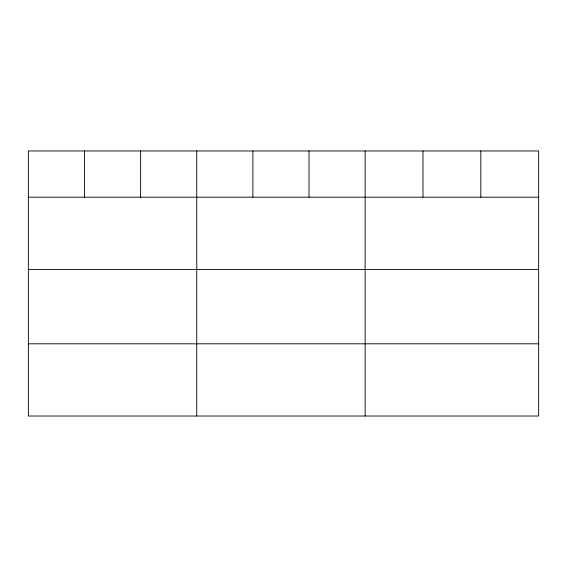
<?xml version="1.0" encoding="UTF-8"?>
<svg xmlns="http://www.w3.org/2000/svg" width="567" height="567" viewBox="0 0 567 567"><rect width="100%" height="100%" fill="white"/><g stroke="black" fill="none" stroke-linecap="round" stroke-linejoin="round"><path stroke-width="0.85" d="M538.65 197.203L538.65 416.022L28.35 416.022L28.35 150.978L538.65 150.978L538.65 197.203L28.35 197.203M28.35 269.41L538.65 269.41M28.35 343.808L538.65 343.808M480.816 150.978L480.816 197.203M422.982 150.978L422.982 197.203M365.148 150.978L365.148 416.022M309.015 150.978L309.015 197.203M252.882 150.978L252.882 197.203M196.749 150.978L196.749 416.022M140.616 150.978L140.616 197.203M84.483 150.978L84.483 197.203"/></g></svg>
